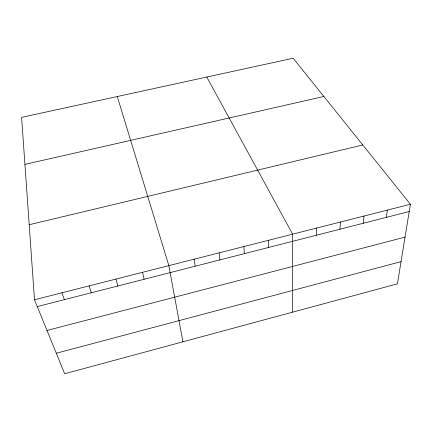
<?xml version="1.0" encoding="UTF-8"?>
<svg xmlns="http://www.w3.org/2000/svg" width="432" height="432" viewBox="0 0 432 432"><rect width="100%" height="100%" fill="white"/><g stroke="black" fill="none" stroke-linecap="round" stroke-linejoin="round"><path stroke-width="0.65" d="M292.545 312.185L292.637 234.171L206.793 77.042M316.402 235.246L316.656 228.069M339.946 229.225L340.443 222.026M363.258 223.268L363.992 216.043M386.348 217.366L387.31 210.119M410.4 204.25L397.413 283.846L64.66 373.761L34.501 299.765L21.6 117.369L293.155 58.239L410.4 204.25L34.501 299.765M56.295 353.246L401.036 261.641M47.012 330.469L405.038 237.114M37.276 306.58L409.212 211.523M29.192 224.737L362.799 144.968M24.926 164.376L323.87 96.487M61.949 292.788L64.417 299.641M89.1 285.887L91.265 292.783M117.288 96.536L168.847 265.626L182.925 341.804M115.965 279.061L117.833 285.989M142.549 272.311L144.126 279.272M194.108 259.205L195.134 266.236M219.116 252.855L219.872 259.913M243.869 246.564L244.366 253.654M268.375 240.338L268.618 247.455"/></g></svg>
